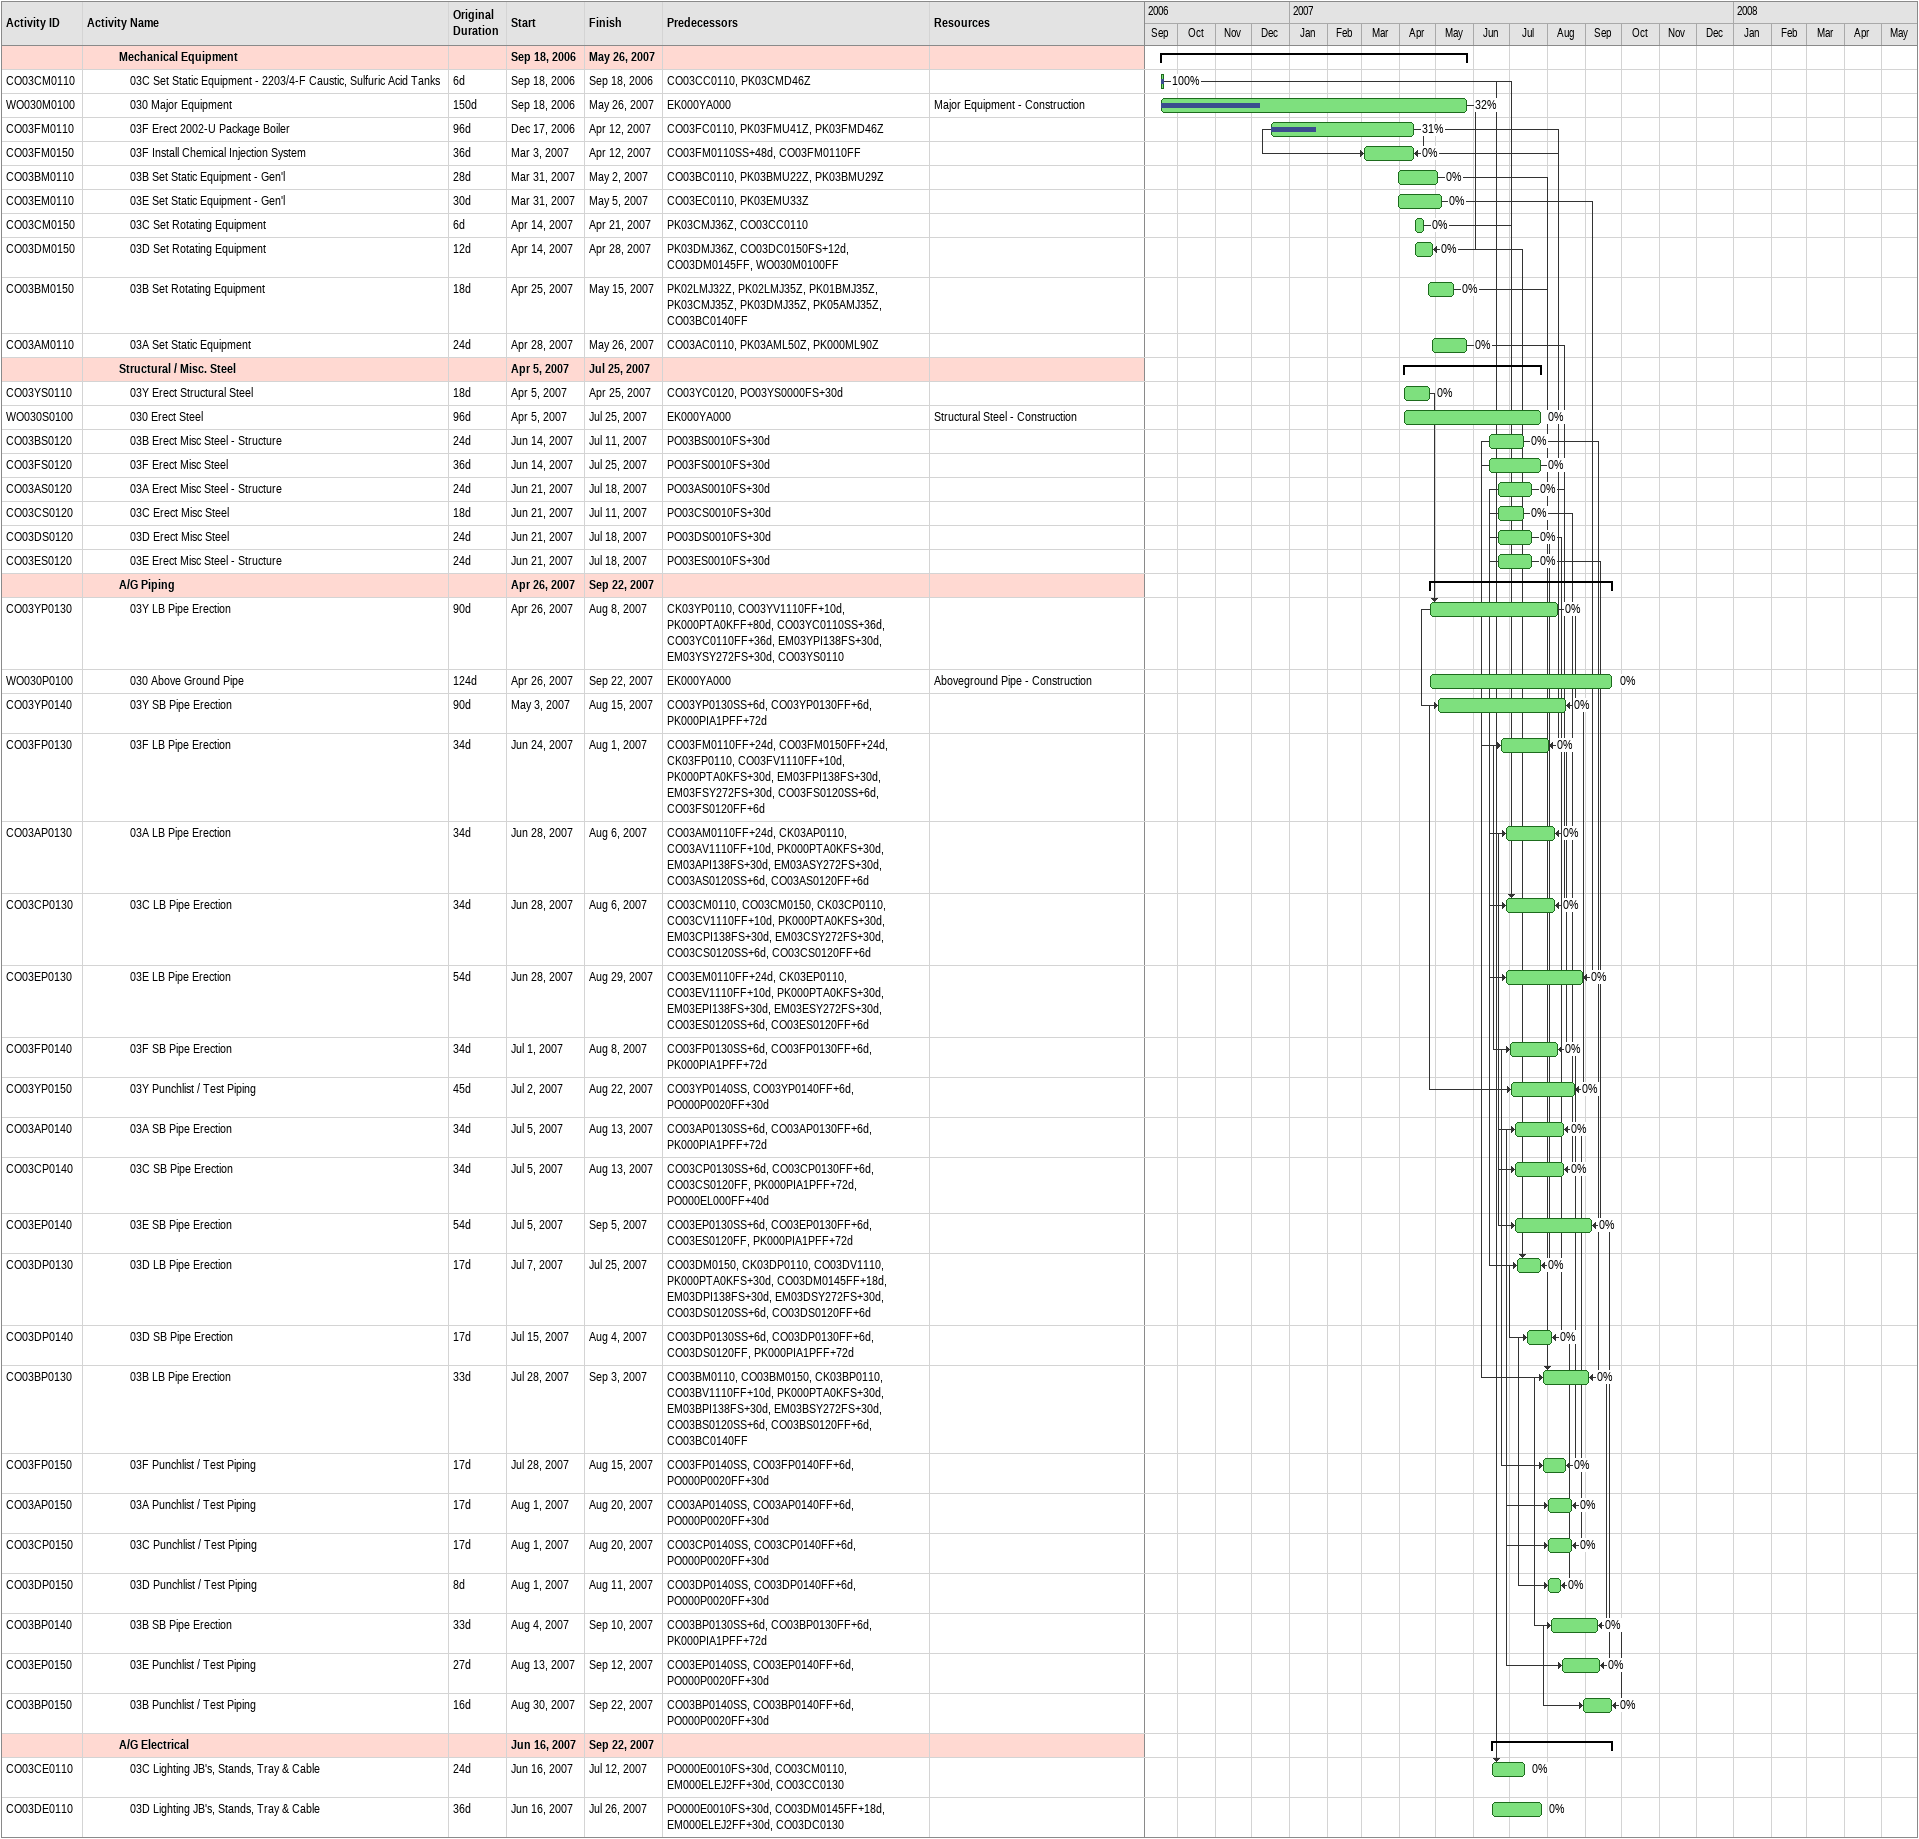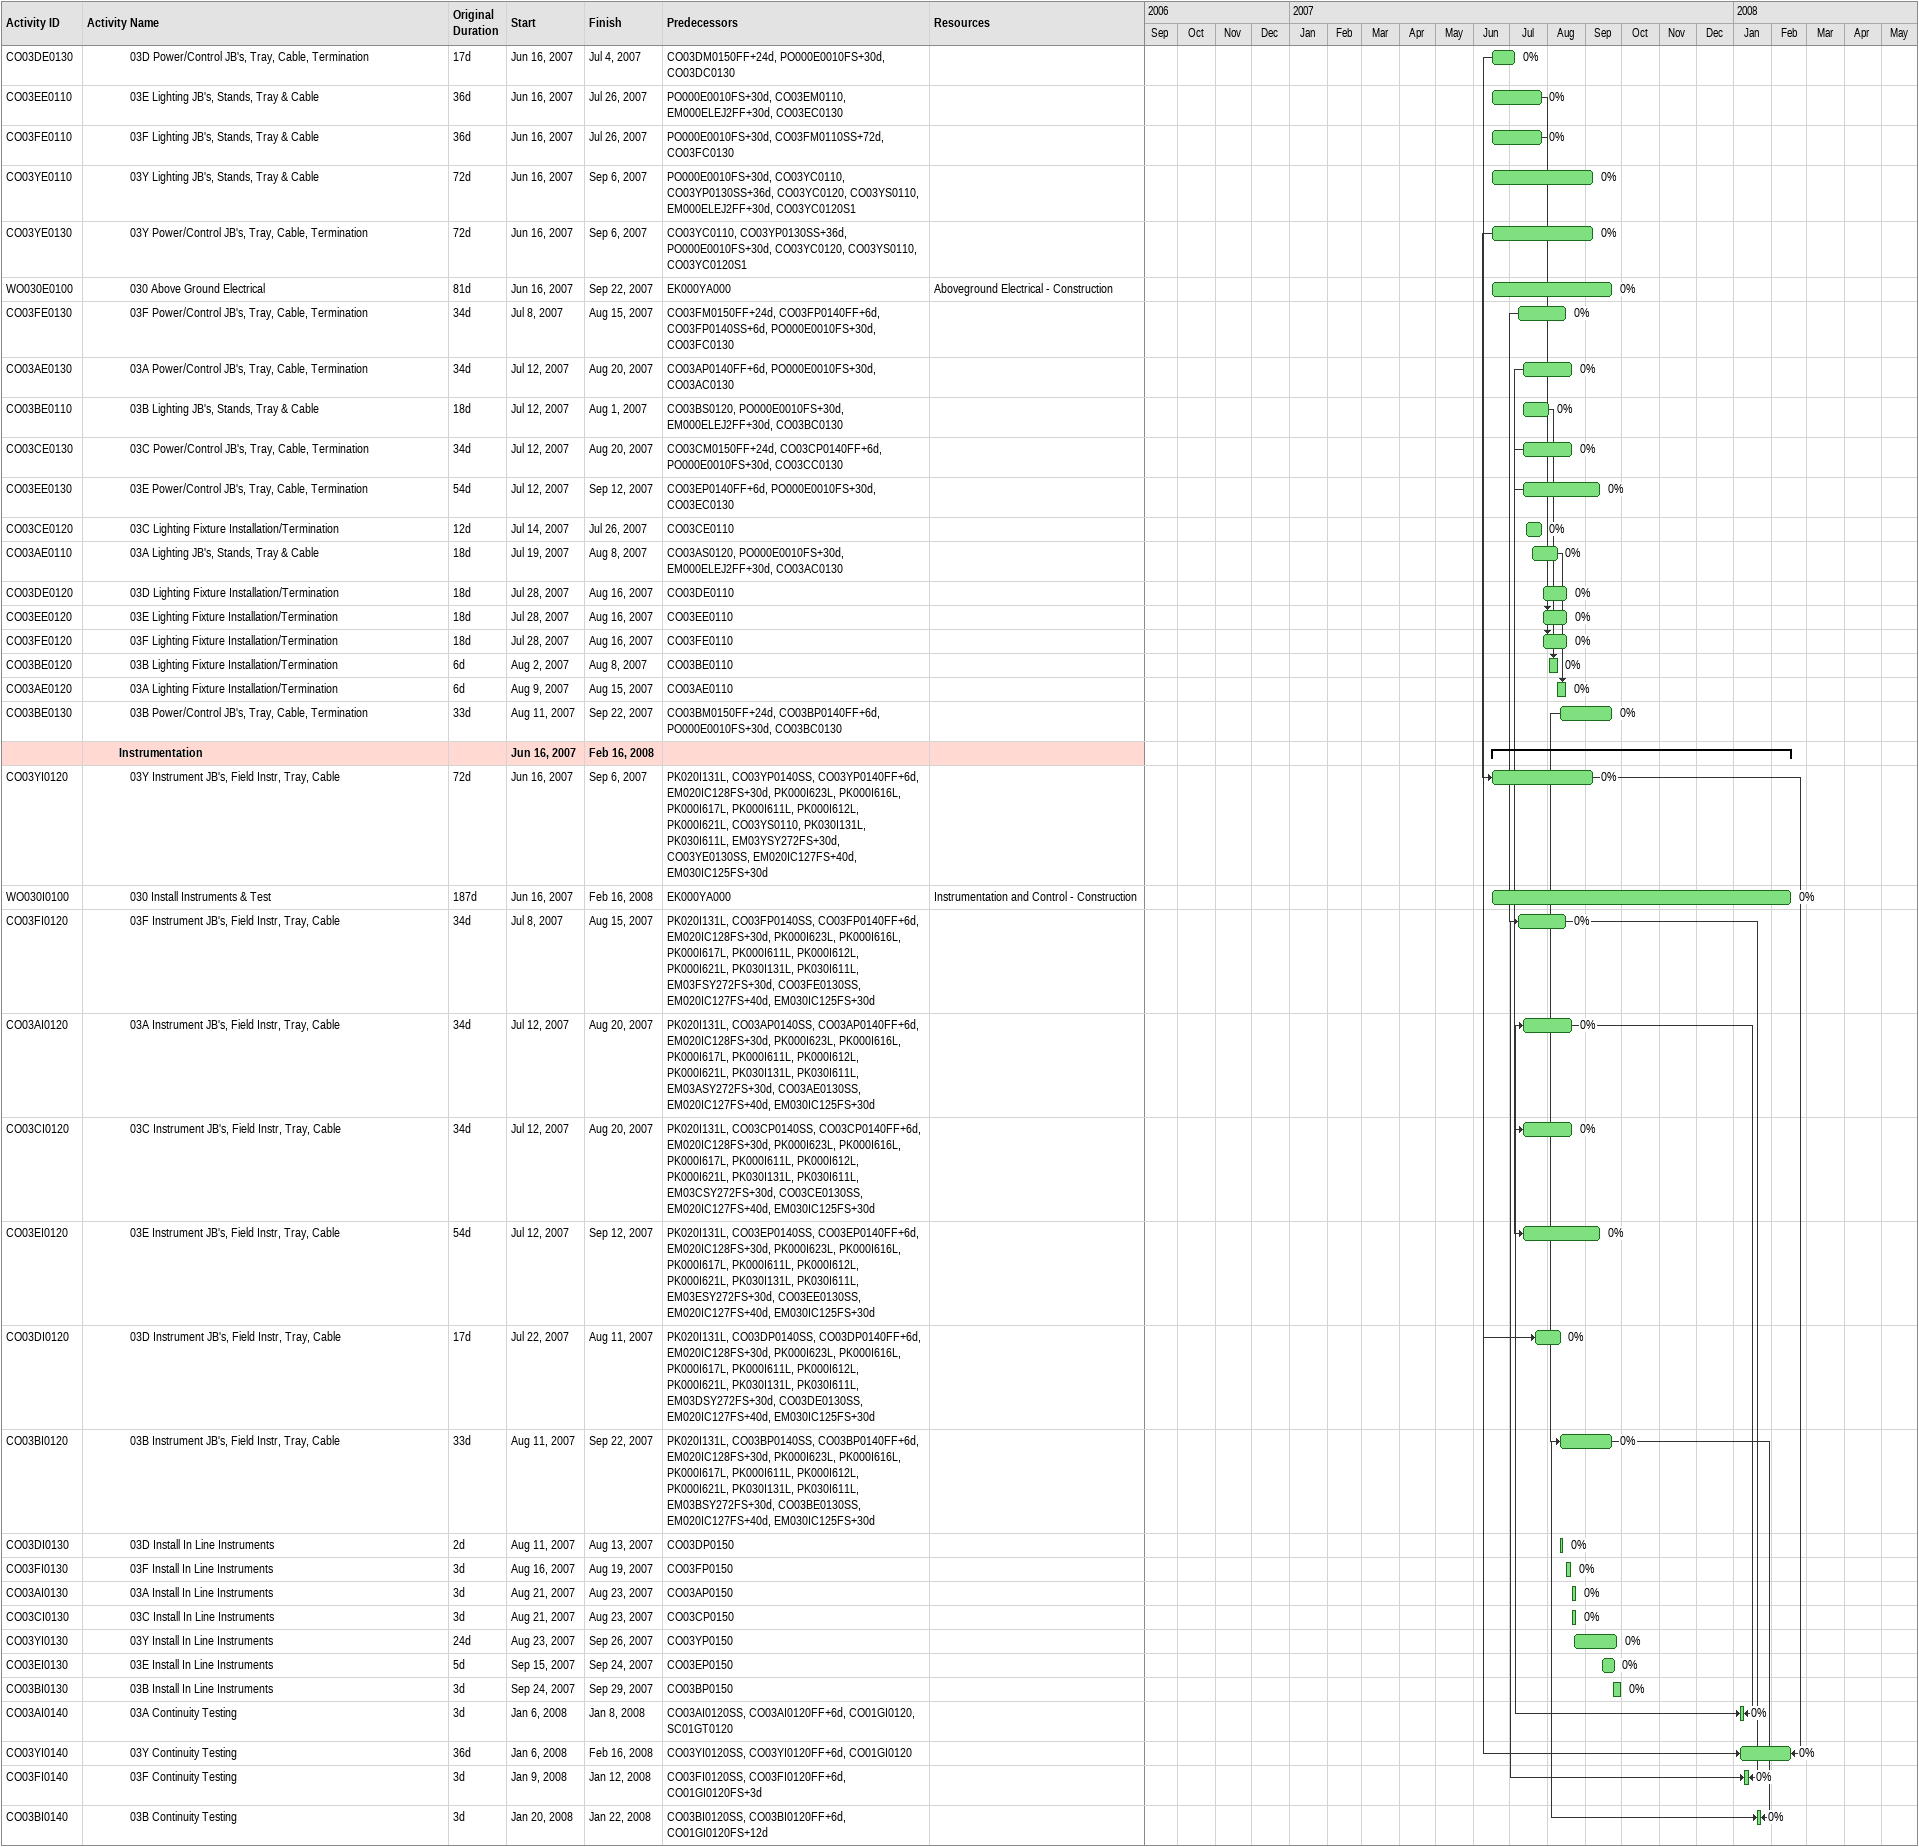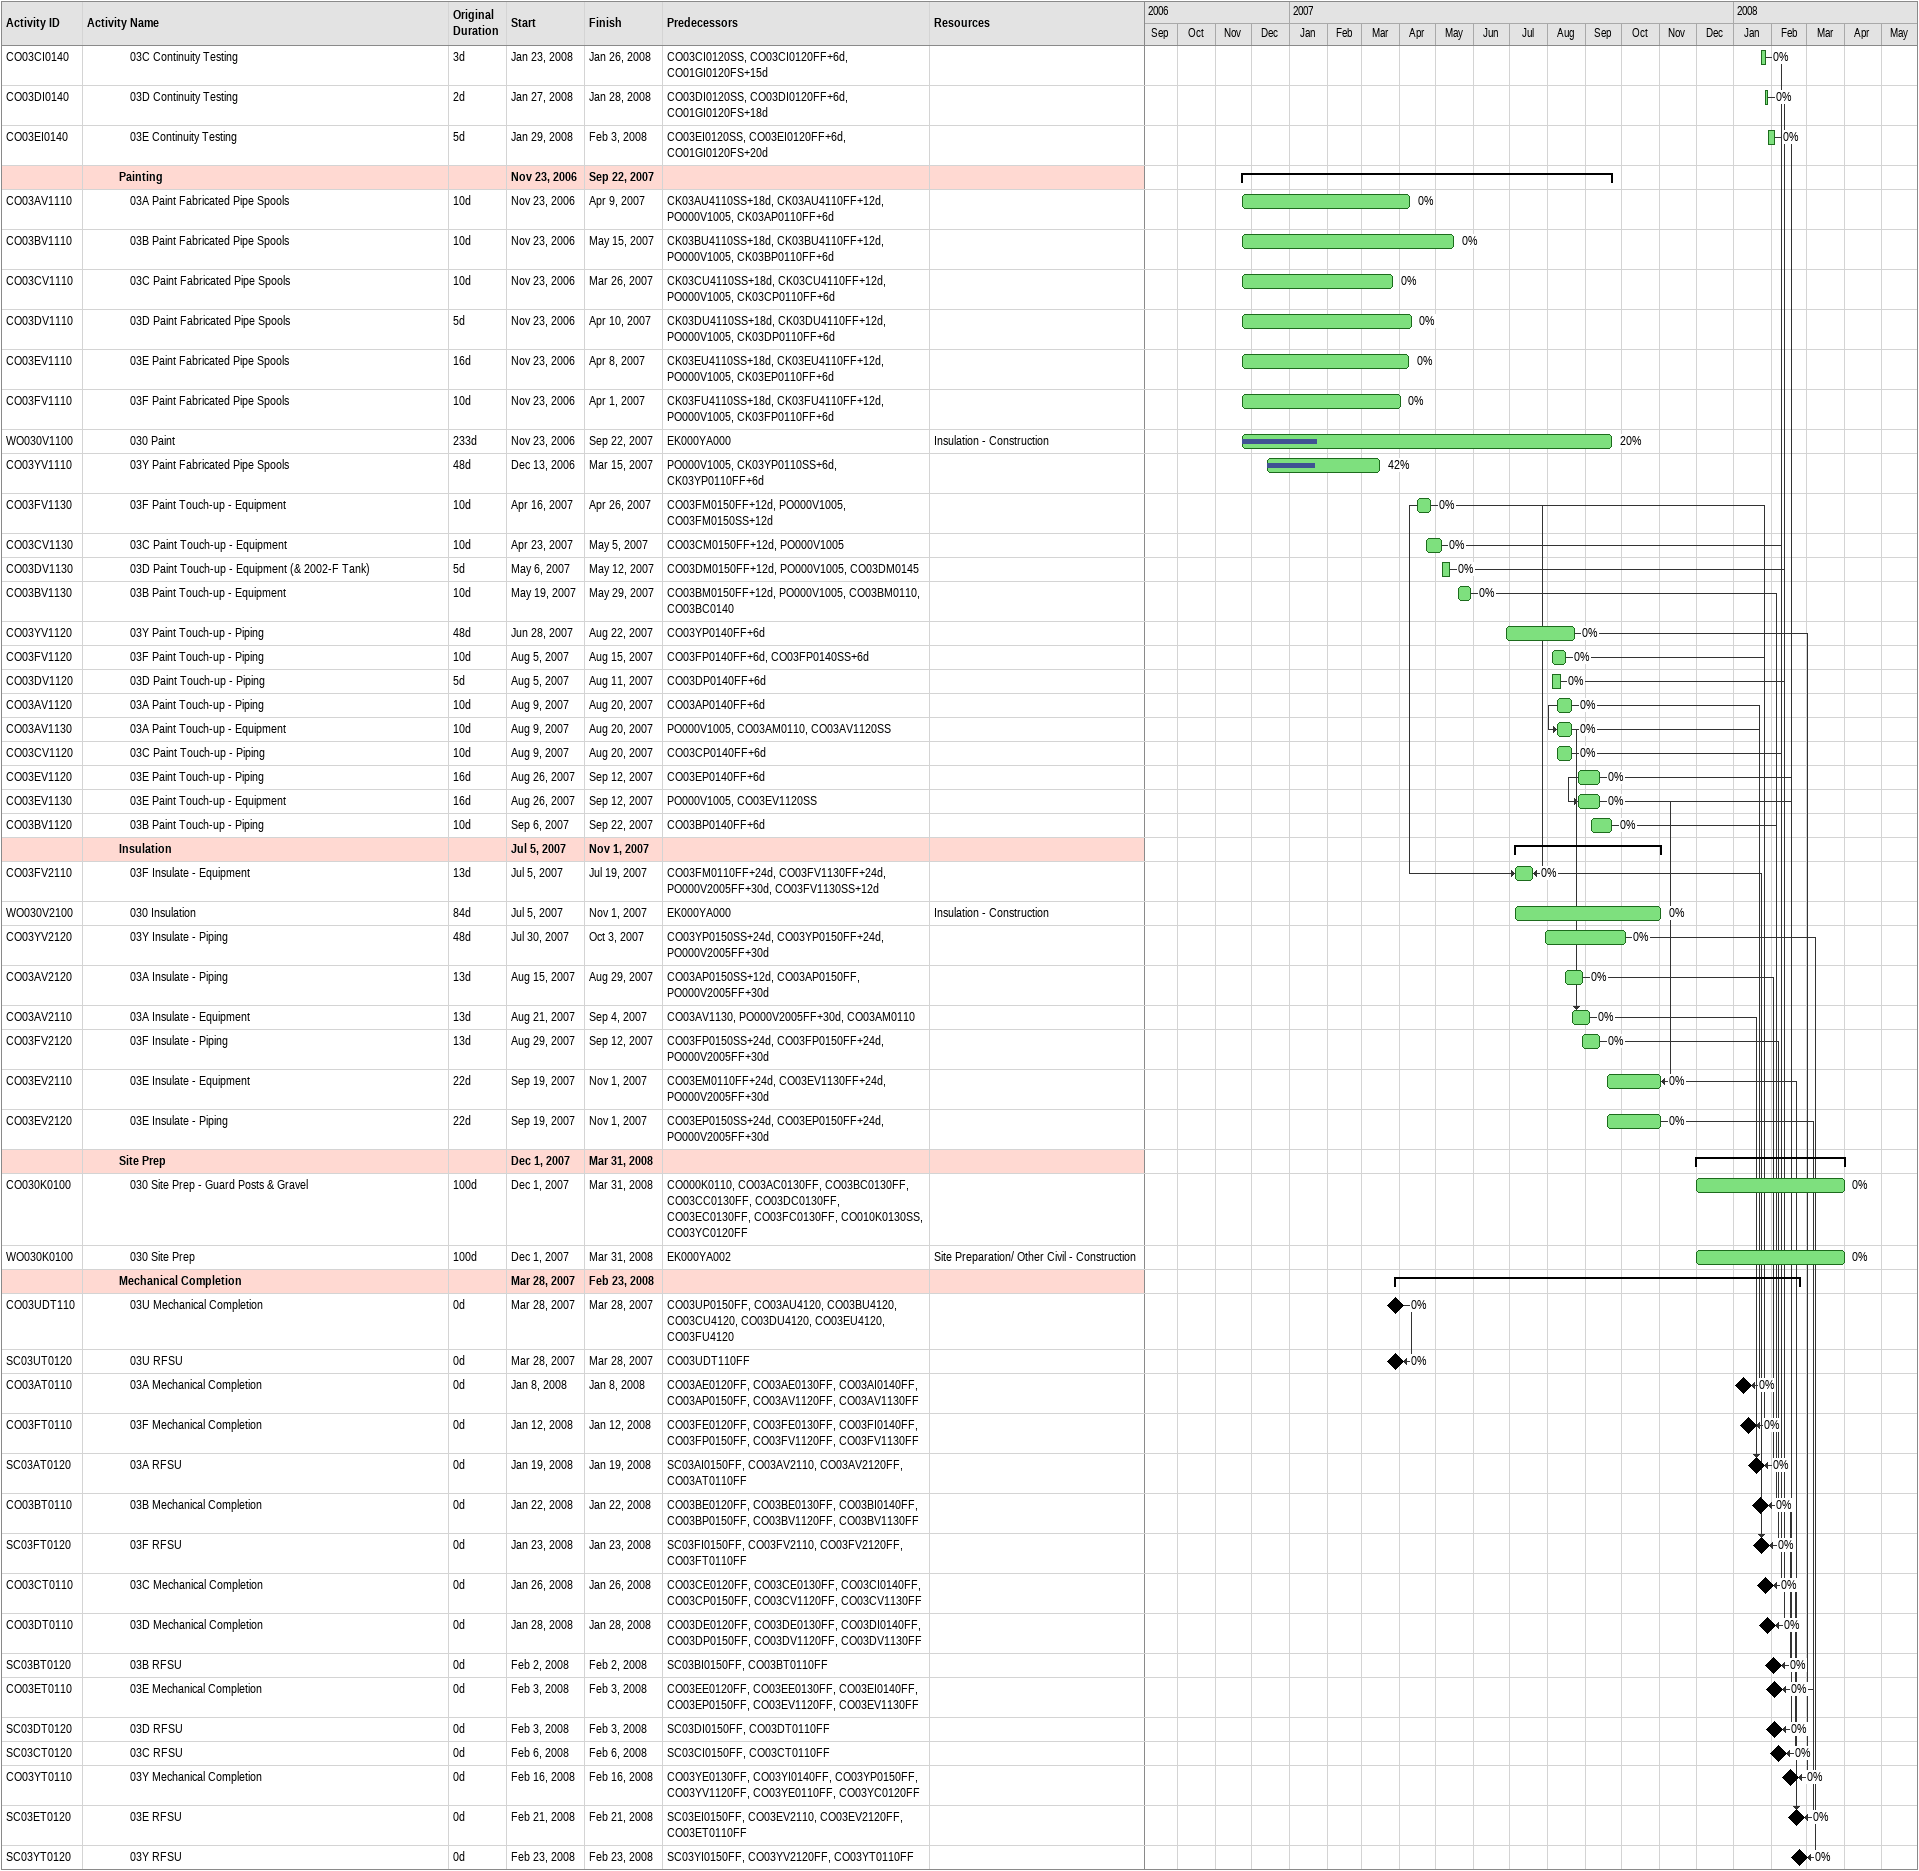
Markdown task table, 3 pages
| ID | Level | Task | Original duration | Start | Finish | Predecessors | Resources | % complete |
|---|---|---|---|---|---|---|---|---|
|  | 4 | **Mechanical Equipment** |  | 2006-09-18 | 2007-05-26 |  |  |  |
| CO03CM0110 | 5 | 03C Set Static Equipment - 2203/4-F Caustic, Sulfuric Acid Tanks | 6d | 2006-09-18 | 2006-09-18 | CO03CC0110, PK03CMD46Z |  | 100 |
| WO030M0100 | 5 | 030 Major Equipment | 150d | 2006-09-18 | 2007-05-26 | EK000YA000 | Major Equipment - Construction | 32 |
| CO03FM0110 | 5 | 03F Erect 2002-U Package Boiler | 96d | 2006-12-17 | 2007-04-12 | CO03FC0110, PK03FMU41Z, PK03FMD46Z |  | 31 |
| CO03FM0150 | 5 | 03F Install Chemical Injection System | 36d | 2007-03-03 | 2007-04-12 | CO03FM0110SS+48d, CO03FM0110FF |  | 0 |
| CO03BM0110 | 5 | 03B Set Static Equipment - Gen'l | 28d | 2007-03-31 | 2007-05-02 | CO03BC0110, PK03BMU22Z, PK03BMU29Z |  | 0 |
| CO03EM0110 | 5 | 03E Set Static Equipment - Gen'l | 30d | 2007-03-31 | 2007-05-05 | CO03EC0110, PK03EMU33Z |  | 0 |
| CO03CM0150 | 5 | 03C Set Rotating Equipment | 6d | 2007-04-14 | 2007-04-21 | PK03CMJ36Z, CO03CC0110 |  | 0 |
| CO03DM0150 | 5 | 03D Set Rotating Equipment | 12d | 2007-04-14 | 2007-04-28 | PK03DMJ36Z, CO03DC0150FS+12d, CO03DM0145FF, WO030M0100FF |  | 0 |
| CO03BM0150 | 5 | 03B Set Rotating Equipment | 18d | 2007-04-25 | 2007-05-15 | PK02LMJ32Z, PK02LMJ35Z, PK01BMJ35Z, PK03CMJ35Z, PK03DMJ35Z, PK05AMJ35Z, CO03BC0140FF |  | 0 |
| CO03AM0110 | 5 | 03A Set Static Equipment | 24d | 2007-04-28 | 2007-05-26 | CO03AC0110, PK03AML50Z, PK000ML90Z |  | 0 |
|  | 4 | **Structural / Misc. Steel** |  | 2007-04-05 | 2007-07-25 |  |  |  |
| CO03YS0110 | 5 | 03Y Erect Structural Steel | 18d | 2007-04-05 | 2007-04-25 | CO03YC0120, PO03YS0000FS+30d |  | 0 |
| WO030S0100 | 5 | 030 Erect Steel | 96d | 2007-04-05 | 2007-07-25 | EK000YA000 | Structural Steel - Construction | 0 |
| CO03BS0120 | 5 | 03B Erect Misc Steel - Structure | 24d | 2007-06-14 | 2007-07-11 | PO03BS0010FS+30d |  | 0 |
| CO03FS0120 | 5 | 03F Erect Misc Steel | 36d | 2007-06-14 | 2007-07-25 | PO03FS0010FS+30d |  | 0 |
| CO03AS0120 | 5 | 03A Erect Misc Steel - Structure | 24d | 2007-06-21 | 2007-07-18 | PO03AS0010FS+30d |  | 0 |
| CO03CS0120 | 5 | 03C Erect Misc Steel | 18d | 2007-06-21 | 2007-07-11 | PO03CS0010FS+30d |  | 0 |
| CO03DS0120 | 5 | 03D Erect Misc Steel | 24d | 2007-06-21 | 2007-07-18 | PO03DS0010FS+30d |  | 0 |
| CO03ES0120 | 5 | 03E Erect Misc Steel - Structure | 24d | 2007-06-21 | 2007-07-18 | PO03ES0010FS+30d |  | 0 |
|  | 4 | **A/G Piping** |  | 2007-04-26 | 2007-09-22 |  |  |  |
| CO03YP0130 | 5 | 03Y LB Pipe Erection | 90d | 2007-04-26 | 2007-08-08 | CK03YP0110, CO03YV1110FF+10d, PK000PTA0KFF+80d, CO03YC0110SS+36d, CO03YC0110FF+36d, EM03YPI138FS+30d, EM03YSY272FS+30d, CO03YS0110 |  | 0 |
| WO030P0100 | 5 | 030 Above Ground Pipe | 124d | 2007-04-26 | 2007-09-22 | EK000YA000 | Aboveground Pipe - Construction | 0 |
| CO03YP0140 | 5 | 03Y SB Pipe Erection | 90d | 2007-05-03 | 2007-08-15 | CO03YP0130SS+6d, CO03YP0130FF+6d, PK000PIA1PFF+72d |  | 0 |
| CO03FP0130 | 5 | 03F LB Pipe Erection | 34d | 2007-06-24 | 2007-08-01 | CO03FM0110FF+24d, CO03FM0150FF+24d, CK03FP0110, CO03FV1110FF+10d, PK000PTA0KFS+30d, EM03FPI138FS+30d, EM03FSY272FS+30d, CO03FS0120SS+6d, CO03FS0120FF+6d |  | 0 |
| CO03AP0130 | 5 | 03A LB Pipe Erection | 34d | 2007-06-28 | 2007-08-06 | CO03AM0110FF+24d, CK03AP0110, CO03AV1110FF+10d, PK000PTA0KFS+30d, EM03API138FS+30d, EM03ASY272FS+30d, CO03AS0120SS+6d, CO03AS0120FF+6d |  | 0 |
| CO03CP0130 | 5 | 03C LB Pipe Erection | 34d | 2007-06-28 | 2007-08-06 | CO03CM0110, CO03CM0150, CK03CP0110, CO03CV1110FF+10d, PK000PTA0KFS+30d, EM03CPI138FS+30d, EM03CSY272FS+30d, CO03CS0120SS+6d, CO03CS0120FF+6d |  | 0 |
| CO03EP0130 | 5 | 03E LB Pipe Erection | 54d | 2007-06-28 | 2007-08-29 | CO03EM0110FF+24d, CK03EP0110, CO03EV1110FF+10d, PK000PTA0KFS+30d, EM03EPI138FS+30d, EM03ESY272FS+30d, CO03ES0120SS+6d, CO03ES0120FF+6d |  | 0 |
| CO03FP0140 | 5 | 03F SB Pipe Erection | 34d | 2007-07-01 | 2007-08-08 | CO03FP0130SS+6d, CO03FP0130FF+6d, PK000PIA1PFF+72d |  | 0 |
| CO03YP0150 | 5 | 03Y Punchlist / Test Piping | 45d | 2007-07-02 | 2007-08-22 | CO03YP0140SS, CO03YP0140FF+6d, PO000P0020FF+30d |  | 0 |
| CO03AP0140 | 5 | 03A SB Pipe Erection | 34d | 2007-07-05 | 2007-08-13 | CO03AP0130SS+6d, CO03AP0130FF+6d, PK000PIA1PFF+72d |  | 0 |
| CO03CP0140 | 5 | 03C SB Pipe Erection | 34d | 2007-07-05 | 2007-08-13 | CO03CP0130SS+6d, CO03CP0130FF+6d, CO03CS0120FF, PK000PIA1PFF+72d, PO000EL000FF+40d |  | 0 |
| CO03EP0140 | 5 | 03E SB Pipe Erection | 54d | 2007-07-05 | 2007-09-05 | CO03EP0130SS+6d, CO03EP0130FF+6d, CO03ES0120FF, PK000PIA1PFF+72d |  | 0 |
| CO03DP0130 | 5 | 03D LB Pipe Erection | 17d | 2007-07-07 | 2007-07-25 | CO03DM0150, CK03DP0110, CO03DV1110, PK000PTA0KFS+30d, CO03DM0145FF+18d, EM03DPI138FS+30d, EM03DSY272FS+30d, CO03DS0120SS+6d, CO03DS0120FF+6d |  | 0 |
| CO03DP0140 | 5 | 03D SB Pipe Erection | 17d | 2007-07-15 | 2007-08-04 | CO03DP0130SS+6d, CO03DP0130FF+6d, CO03DS0120FF, PK000PIA1PFF+72d |  | 0 |
| CO03BP0130 | 5 | 03B LB Pipe Erection | 33d | 2007-07-28 | 2007-09-03 | CO03BM0110, CO03BM0150, CK03BP0110, CO03BV1110FF+10d, PK000PTA0KFS+30d, EM03BPI138FS+30d, EM03BSY272FS+30d, CO03BS0120SS+6d, CO03BS0120FF+6d, CO03BC0140FF |  | 0 |
| CO03FP0150 | 5 | 03F Punchlist / Test Piping | 17d | 2007-07-28 | 2007-08-15 | CO03FP0140SS, CO03FP0140FF+6d, PO000P0020FF+30d |  | 0 |
| CO03AP0150 | 5 | 03A Punchlist / Test Piping | 17d | 2007-08-01 | 2007-08-20 | CO03AP0140SS, CO03AP0140FF+6d, PO000P0020FF+30d |  | 0 |
| CO03CP0150 | 5 | 03C Punchlist / Test Piping | 17d | 2007-08-01 | 2007-08-20 | CO03CP0140SS, CO03CP0140FF+6d, PO000P0020FF+30d |  | 0 |
| CO03DP0150 | 5 | 03D Punchlist / Test Piping | 8d | 2007-08-01 | 2007-08-11 | CO03DP0140SS, CO03DP0140FF+6d, PO000P0020FF+30d |  | 0 |
| CO03BP0140 | 5 | 03B SB Pipe Erection | 33d | 2007-08-04 | 2007-09-10 | CO03BP0130SS+6d, CO03BP0130FF+6d, PK000PIA1PFF+72d |  | 0 |
| CO03EP0150 | 5 | 03E Punchlist / Test Piping | 27d | 2007-08-13 | 2007-09-12 | CO03EP0140SS, CO03EP0140FF+6d, PO000P0020FF+30d |  | 0 |
| CO03BP0150 | 5 | 03B Punchlist / Test Piping | 16d | 2007-08-30 | 2007-09-22 | CO03BP0140SS, CO03BP0140FF+6d, PO000P0020FF+30d |  | 0 |
|  | 4 | **A/G Electrical** |  | 2007-06-16 | 2007-09-22 |  |  |  |
| CO03CE0110 | 5 | 03C Lighting JB's, Stands, Tray & Cable | 24d | 2007-06-16 | 2007-07-12 | PO000E0010FS+30d, CO03CM0110, EM000ELEJ2FF+30d, CO03CC0130 |  | 0 |
| CO03DE0110 | 5 | 03D Lighting JB's, Stands, Tray & Cable | 36d | 2007-06-16 | 2007-07-26 | PO000E0010FS+30d, CO03DM0145FF+18d, EM000ELEJ2FF+30d, CO03DC0130 |  | 0 |
| CO03DE0130 | 5 | 03D Power/Control JB's, Tray, Cable, Termination | 17d | 2007-06-16 | 2007-07-04 | CO03DM0150FF+24d, PO000E0010FS+30d, CO03DC0130 |  | 0 |
| CO03EE0110 | 5 | 03E Lighting JB's, Stands, Tray & Cable | 36d | 2007-06-16 | 2007-07-26 | PO000E0010FS+30d, CO03EM0110, EM000ELEJ2FF+30d, CO03EC0130 |  | 0 |
| CO03FE0110 | 5 | 03F Lighting JB's, Stands, Tray & Cable | 36d | 2007-06-16 | 2007-07-26 | PO000E0010FS+30d, CO03FM0110SS+72d, CO03FC0130 |  | 0 |
| CO03YE0110 | 5 | 03Y Lighting JB's, Stands, Tray & Cable | 72d | 2007-06-16 | 2007-09-06 | PO000E0010FS+30d, CO03YC0110, CO03YP0130SS+36d, CO03YC0120, CO03YS0110, EM000ELEJ2FF+30d, CO03YC0120S1 |  | 0 |
| CO03YE0130 | 5 | 03Y Power/Control JB's, Tray, Cable, Termination | 72d | 2007-06-16 | 2007-09-06 | CO03YC0110, CO03YP0130SS+36d, PO000E0010FS+30d, CO03YC0120, CO03YS0110, CO03YC0120S1 |  | 0 |
| WO030E0100 | 5 | 030 Above Ground Electrical | 81d | 2007-06-16 | 2007-09-22 | EK000YA000 | Aboveground Electrical - Construction | 0 |
| CO03FE0130 | 5 | 03F Power/Control JB's, Tray, Cable, Termination | 34d | 2007-07-08 | 2007-08-15 | CO03FM0150FF+24d, CO03FP0140FF+6d, CO03FP0140SS+6d, PO000E0010FS+30d, CO03FC0130 |  | 0 |
| CO03AE0130 | 5 | 03A Power/Control JB's, Tray, Cable, Termination | 34d | 2007-07-12 | 2007-08-20 | CO03AP0140FF+6d, PO000E0010FS+30d, CO03AC0130 |  | 0 |
| CO03BE0110 | 5 | 03B Lighting JB's, Stands, Tray & Cable | 18d | 2007-07-12 | 2007-08-01 | CO03BS0120, PO000E0010FS+30d, EM000ELEJ2FF+30d, CO03BC0130 |  | 0 |
| CO03CE0130 | 5 | 03C Power/Control JB's, Tray, Cable, Termination | 34d | 2007-07-12 | 2007-08-20 | CO03CM0150FF+24d, CO03CP0140FF+6d, PO000E0010FS+30d, CO03CC0130 |  | 0 |
| CO03EE0130 | 5 | 03E Power/Control JB's, Tray, Cable, Termination | 54d | 2007-07-12 | 2007-09-12 | CO03EP0140FF+6d, PO000E0010FS+30d, CO03EC0130 |  | 0 |
| CO03CE0120 | 5 | 03C Lighting Fixture Installation/Termination | 12d | 2007-07-14 | 2007-07-26 | CO03CE0110 |  | 0 |
| CO03AE0110 | 5 | 03A Lighting JB's, Stands, Tray & Cable | 18d | 2007-07-19 | 2007-08-08 | CO03AS0120, PO000E0010FS+30d, EM000ELEJ2FF+30d, CO03AC0130 |  | 0 |
| CO03DE0120 | 5 | 03D Lighting Fixture Installation/Termination | 18d | 2007-07-28 | 2007-08-16 | CO03DE0110 |  | 0 |
| CO03EE0120 | 5 | 03E Lighting Fixture Installation/Termination | 18d | 2007-07-28 | 2007-08-16 | CO03EE0110 |  | 0 |
| CO03FE0120 | 5 | 03F Lighting Fixture Installation/Termination | 18d | 2007-07-28 | 2007-08-16 | CO03FE0110 |  | 0 |
| CO03BE0120 | 5 | 03B Lighting Fixture Installation/Termination | 6d | 2007-08-02 | 2007-08-08 | CO03BE0110 |  | 0 |
| CO03AE0120 | 5 | 03A Lighting Fixture Installation/Termination | 6d | 2007-08-09 | 2007-08-15 | CO03AE0110 |  | 0 |
| CO03BE0130 | 5 | 03B Power/Control JB's, Tray, Cable, Termination | 33d | 2007-08-11 | 2007-09-22 | CO03BM0150FF+24d, CO03BP0140FF+6d, PO000E0010FS+30d, CO03BC0130 |  | 0 |
|  | 4 | **Instrumentation** |  | 2007-06-16 | 2008-02-16 |  |  |  |
| CO03YI0120 | 5 | 03Y Instrument JB's, Field Instr, Tray, Cable | 72d | 2007-06-16 | 2007-09-06 | PK020I131L, CO03YP0140SS, CO03YP0140FF+6d, EM020IC128FS+30d, PK000I623L, PK000I616L, PK000I617L, PK000I611L, PK000I612L, PK000I621L, CO03YS0110, PK030I131L, PK030I611L, EM03YSY272FS+30d, CO03YE0130SS, EM020IC127FS+40d, EM030IC125FS+30d |  | 0 |
| WO030I0100 | 5 | 030 Install Instruments & Test | 187d | 2007-06-16 | 2008-02-16 | EK000YA000 | Instrumentation and Control - Construction | 0 |
| CO03FI0120 | 5 | 03F Instrument JB's, Field Instr, Tray, Cable | 34d | 2007-07-08 | 2007-08-15 | PK020I131L, CO03FP0140SS, CO03FP0140FF+6d, EM020IC128FS+30d, PK000I623L, PK000I616L, PK000I617L, PK000I611L, PK000I612L, PK000I621L, PK030I131L, PK030I611L, EM03FSY272FS+30d, CO03FE0130SS, EM020IC127FS+40d, EM030IC125FS+30d |  | 0 |
| CO03AI0120 | 5 | 03A Instrument JB's, Field Instr, Tray, Cable | 34d | 2007-07-12 | 2007-08-20 | PK020I131L, CO03AP0140SS, CO03AP0140FF+6d, EM020IC128FS+30d, PK000I623L, PK000I616L, PK000I617L, PK000I611L, PK000I612L, PK000I621L, PK030I131L, PK030I611L, EM03ASY272FS+30d, CO03AE0130SS, EM020IC127FS+40d, EM030IC125FS+30d |  | 0 |
| CO03CI0120 | 5 | 03C Instrument JB's, Field Instr, Tray, Cable | 34d | 2007-07-12 | 2007-08-20 | PK020I131L, CO03CP0140SS, CO03CP0140FF+6d, EM020IC128FS+30d, PK000I623L, PK000I616L, PK000I617L, PK000I611L, PK000I612L, PK000I621L, PK030I131L, PK030I611L, EM03CSY272FS+30d, CO03CE0130SS, EM020IC127FS+40d, EM030IC125FS+30d |  | 0 |
| CO03EI0120 | 5 | 03E Instrument JB's, Field Instr, Tray, Cable | 54d | 2007-07-12 | 2007-09-12 | PK020I131L, CO03EP0140SS, CO03EP0140FF+6d, EM020IC128FS+30d, PK000I623L, PK000I616L, PK000I617L, PK000I611L, PK000I612L, PK000I621L, PK030I131L, PK030I611L, EM03ESY272FS+30d, CO03EE0130SS, EM020IC127FS+40d, EM030IC125FS+30d |  | 0 |
| CO03DI0120 | 5 | 03D Instrument JB's, Field Instr, Tray, Cable | 17d | 2007-07-22 | 2007-08-11 | PK020I131L, CO03DP0140SS, CO03DP0140FF+6d, EM020IC128FS+30d, PK000I623L, PK000I616L, PK000I617L, PK000I611L, PK000I612L, PK000I621L, PK030I131L, PK030I611L, EM03DSY272FS+30d, CO03DE0130SS, EM020IC127FS+40d, EM030IC125FS+30d |  | 0 |
| CO03BI0120 | 5 | 03B Instrument JB's, Field Instr, Tray, Cable | 33d | 2007-08-11 | 2007-09-22 | PK020I131L, CO03BP0140SS, CO03BP0140FF+6d, EM020IC128FS+30d, PK000I623L, PK000I616L, PK000I617L, PK000I611L, PK000I612L, PK000I621L, PK030I131L, PK030I611L, EM03BSY272FS+30d, CO03BE0130SS, EM020IC127FS+40d, EM030IC125FS+30d |  | 0 |
| CO03DI0130 | 5 | 03D Install In Line Instruments | 2d | 2007-08-11 | 2007-08-13 | CO03DP0150 |  | 0 |
| CO03FI0130 | 5 | 03F Install In Line Instruments | 3d | 2007-08-16 | 2007-08-19 | CO03FP0150 |  | 0 |
| CO03AI0130 | 5 | 03A Install In Line Instruments | 3d | 2007-08-21 | 2007-08-23 | CO03AP0150 |  | 0 |
| CO03CI0130 | 5 | 03C Install In Line Instruments | 3d | 2007-08-21 | 2007-08-23 | CO03CP0150 |  | 0 |
| CO03YI0130 | 5 | 03Y Install In Line Instruments | 24d | 2007-08-23 | 2007-09-26 | CO03YP0150 |  | 0 |
| CO03EI0130 | 5 | 03E Install In Line Instruments | 5d | 2007-09-15 | 2007-09-24 | CO03EP0150 |  | 0 |
| CO03BI0130 | 5 | 03B Install In Line Instruments | 3d | 2007-09-24 | 2007-09-29 | CO03BP0150 |  | 0 |
| CO03AI0140 | 5 | 03A Continuity Testing | 3d | 2008-01-06 | 2008-01-08 | CO03AI0120SS, CO03AI0120FF+6d, CO01GI0120, SC01GT0120 |  | 0 |
| CO03YI0140 | 5 | 03Y Continuity Testing | 36d | 2008-01-06 | 2008-02-16 | CO03YI0120SS, CO03YI0120FF+6d, CO01GI0120 |  | 0 |
| CO03FI0140 | 5 | 03F Continuity Testing | 3d | 2008-01-09 | 2008-01-12 | CO03FI0120SS, CO03FI0120FF+6d, CO01GI0120FS+3d |  | 0 |
| CO03BI0140 | 5 | 03B Continuity Testing | 3d | 2008-01-20 | 2008-01-22 | CO03BI0120SS, CO03BI0120FF+6d, CO01GI0120FS+12d |  | 0 |
| CO03CI0140 | 5 | 03C Continuity Testing | 3d | 2008-01-23 | 2008-01-26 | CO03CI0120SS, CO03CI0120FF+6d, CO01GI0120FS+15d |  | 0 |
| CO03DI0140 | 5 | 03D Continuity Testing | 2d | 2008-01-27 | 2008-01-28 | CO03DI0120SS, CO03DI0120FF+6d, CO01GI0120FS+18d |  | 0 |
| CO03EI0140 | 5 | 03E Continuity Testing | 5d | 2008-01-29 | 2008-02-03 | CO03EI0120SS, CO03EI0120FF+6d, CO01GI0120FS+20d |  | 0 |
|  | 4 | **Painting** |  | 2006-11-23 | 2007-09-22 |  |  |  |
| CO03AV1110 | 5 | 03A Paint Fabricated Pipe Spools | 10d | 2006-11-23 | 2007-04-09 | CK03AU4110SS+18d, CK03AU4110FF+12d, PO000V1005, CK03AP0110FF+6d |  | 0 |
| CO03BV1110 | 5 | 03B Paint Fabricated Pipe Spools | 10d | 2006-11-23 | 2007-05-15 | CK03BU4110SS+18d, CK03BU4110FF+12d, PO000V1005, CK03BP0110FF+6d |  | 0 |
| CO03CV1110 | 5 | 03C Paint Fabricated Pipe Spools | 10d | 2006-11-23 | 2007-03-26 | CK03CU4110SS+18d, CK03CU4110FF+12d, PO000V1005, CK03CP0110FF+6d |  | 0 |
| CO03DV1110 | 5 | 03D Paint Fabricated Pipe Spools | 5d | 2006-11-23 | 2007-04-10 | CK03DU4110SS+18d, CK03DU4110FF+12d, PO000V1005, CK03DP0110FF+6d |  | 0 |
| CO03EV1110 | 5 | 03E Paint Fabricated Pipe Spools | 16d | 2006-11-23 | 2007-04-08 | CK03EU4110SS+18d, CK03EU4110FF+12d, PO000V1005, CK03EP0110FF+6d |  | 0 |
| CO03FV1110 | 5 | 03F Paint Fabricated Pipe Spools | 10d | 2006-11-23 | 2007-04-01 | CK03FU4110SS+18d, CK03FU4110FF+12d, PO000V1005, CK03FP0110FF+6d |  | 0 |
| WO030V1100 | 5 | 030 Paint | 233d | 2006-11-23 | 2007-09-22 | EK000YA000 | Insulation - Construction | 20 |
| CO03YV1110 | 5 | 03Y Paint Fabricated Pipe Spools | 48d | 2006-12-13 | 2007-03-15 | PO000V1005, CK03YP0110SS+6d, CK03YP0110FF+6d |  | 42 |
| CO03FV1130 | 5 | 03F Paint Touch-up - Equipment | 10d | 2007-04-16 | 2007-04-26 | CO03FM0150FF+12d, PO000V1005, CO03FM0150SS+12d |  | 0 |
| CO03CV1130 | 5 | 03C Paint Touch-up - Equipment | 10d | 2007-04-23 | 2007-05-05 | CO03CM0150FF+12d, PO000V1005 |  | 0 |
| CO03DV1130 | 5 | 03D Paint Touch-up - Equipment (& 2002-F Tank) | 5d | 2007-05-06 | 2007-05-12 | CO03DM0150FF+12d, PO000V1005, CO03DM0145 |  | 0 |
| CO03BV1130 | 5 | 03B Paint Touch-up - Equipment | 10d | 2007-05-19 | 2007-05-29 | CO03BM0150FF+12d, PO000V1005, CO03BM0110, CO03BC0140 |  | 0 |
| CO03YV1120 | 5 | 03Y Paint Touch-up - Piping | 48d | 2007-06-28 | 2007-08-22 | CO03YP0140FF+6d |  | 0 |
| CO03FV1120 | 5 | 03F Paint Touch-up - Piping | 10d | 2007-08-05 | 2007-08-15 | CO03FP0140FF+6d, CO03FP0140SS+6d |  | 0 |
| CO03DV1120 | 5 | 03D Paint Touch-up - Piping | 5d | 2007-08-05 | 2007-08-11 | CO03DP0140FF+6d |  | 0 |
| CO03AV1120 | 5 | 03A Paint Touch-up - Piping | 10d | 2007-08-09 | 2007-08-20 | CO03AP0140FF+6d |  | 0 |
| CO03AV1130 | 5 | 03A Paint Touch-up - Equipment | 10d | 2007-08-09 | 2007-08-20 | PO000V1005, CO03AM0110, CO03AV1120SS |  | 0 |
| CO03CV1120 | 5 | 03C Paint Touch-up - Piping | 10d | 2007-08-09 | 2007-08-20 | CO03CP0140FF+6d |  | 0 |
| CO03EV1120 | 5 | 03E Paint Touch-up - Piping | 16d | 2007-08-26 | 2007-09-12 | CO03EP0140FF+6d |  | 0 |
| CO03EV1130 | 5 | 03E Paint Touch-up - Equipment | 16d | 2007-08-26 | 2007-09-12 | PO000V1005, CO03EV1120SS |  | 0 |
| CO03BV1120 | 5 | 03B Paint Touch-up - Piping | 10d | 2007-09-06 | 2007-09-22 | CO03BP0140FF+6d |  | 0 |
|  | 4 | **Insulation** |  | 2007-07-05 | 2007-11-01 |  |  |  |
| CO03FV2110 | 5 | 03F Insulate - Equipment | 13d | 2007-07-05 | 2007-07-19 | CO03FM0110FF+24d, CO03FV1130FF+24d, PO000V2005FF+30d, CO03FV1130SS+12d |  | 0 |
| WO030V2100 | 5 | 030 Insulation | 84d | 2007-07-05 | 2007-11-01 | EK000YA000 | Insulation - Construction | 0 |
| CO03YV2120 | 5 | 03Y Insulate - Piping | 48d | 2007-07-30 | 2007-10-03 | CO03YP0150SS+24d, CO03YP0150FF+24d, PO000V2005FF+30d |  | 0 |
| CO03AV2120 | 5 | 03A Insulate - Piping | 13d | 2007-08-15 | 2007-08-29 | CO03AP0150SS+12d, CO03AP0150FF, PO000V2005FF+30d |  | 0 |
| CO03AV2110 | 5 | 03A Insulate - Equipment | 13d | 2007-08-21 | 2007-09-04 | CO03AV1130, PO000V2005FF+30d, CO03AM0110 |  | 0 |
| CO03FV2120 | 5 | 03F Insulate - Piping | 13d | 2007-08-29 | 2007-09-12 | CO03FP0150SS+24d, CO03FP0150FF+24d, PO000V2005FF+30d |  | 0 |
| CO03EV2110 | 5 | 03E Insulate - Equipment | 22d | 2007-09-19 | 2007-11-01 | CO03EM0110FF+24d, CO03EV1130FF+24d, PO000V2005FF+30d |  | 0 |
| CO03EV2120 | 5 | 03E Insulate - Piping | 22d | 2007-09-19 | 2007-11-01 | CO03EP0150SS+24d, CO03EP0150FF+24d, PO000V2005FF+30d |  | 0 |
|  | 4 | **Site Prep** |  | 2007-12-01 | 2008-03-31 |  |  |  |
| CO030K0100 | 5 | 030 Site Prep - Guard Posts & Gravel | 100d | 2007-12-01 | 2008-03-31 | CO000K0110, CO03AC0130FF, CO03BC0130FF, CO03CC0130FF, CO03DC0130FF, CO03EC0130FF, CO03FC0130FF, CO010K0130SS, CO03YC0120FF |  | 0 |
| WO030K0100 | 5 | 030 Site Prep | 100d | 2007-12-01 | 2008-03-31 | EK000YA002 | Site Preparation/ Other Civil - Construction | 0 |
|  | 4 | **Mechanical Completion** |  | 2007-03-28 | 2008-02-23 |  |  |  |
| CO03UDT110 | 5 | 03U Mechanical Completion | 0d | 2007-03-28 | 2007-03-28 | CO03UP0150FF, CO03AU4120, CO03BU4120, CO03CU4120, CO03DU4120, CO03EU4120, CO03FU4120 |  | 0 |
| SC03UT0120 | 5 | 03U RFSU | 0d | 2007-03-28 | 2007-03-28 | CO03UDT110FF |  | 0 |
| CO03AT0110 | 5 | 03A Mechanical Completion | 0d | 2008-01-08 | 2008-01-08 | CO03AE0120FF, CO03AE0130FF, CO03AI0140FF, CO03AP0150FF, CO03AV1120FF, CO03AV1130FF |  | 0 |
| CO03FT0110 | 5 | 03F Mechanical Completion | 0d | 2008-01-12 | 2008-01-12 | CO03FE0120FF, CO03FE0130FF, CO03FI0140FF, CO03FP0150FF, CO03FV1120FF, CO03FV1130FF |  | 0 |
| SC03AT0120 | 5 | 03A RFSU | 0d | 2008-01-19 | 2008-01-19 | SC03AI0150FF, CO03AV2110, CO03AV2120FF, CO03AT0110FF |  | 0 |
| CO03BT0110 | 5 | 03B Mechanical Completion | 0d | 2008-01-22 | 2008-01-22 | CO03BE0120FF, CO03BE0130FF, CO03BI0140FF, CO03BP0150FF, CO03BV1120FF, CO03BV1130FF |  | 0 |
| SC03FT0120 | 5 | 03F RFSU | 0d | 2008-01-23 | 2008-01-23 | SC03FI0150FF, CO03FV2110, CO03FV2120FF, CO03FT0110FF |  | 0 |
| CO03CT0110 | 5 | 03C Mechanical Completion | 0d | 2008-01-26 | 2008-01-26 | CO03CE0120FF, CO03CE0130FF, CO03CI0140FF, CO03CP0150FF, CO03CV1120FF, CO03CV1130FF |  | 0 |
| CO03DT0110 | 5 | 03D Mechanical Completion | 0d | 2008-01-28 | 2008-01-28 | CO03DE0120FF, CO03DE0130FF, CO03DI0140FF, CO03DP0150FF, CO03DV1120FF, CO03DV1130FF |  | 0 |
| SC03BT0120 | 5 | 03B RFSU | 0d | 2008-02-02 | 2008-02-02 | SC03BI0150FF, CO03BT0110FF |  | 0 |
| CO03ET0110 | 5 | 03E Mechanical Completion | 0d | 2008-02-03 | 2008-02-03 | CO03EE0120FF, CO03EE0130FF, CO03EI0140FF, CO03EP0150FF, CO03EV1120FF, CO03EV1130FF |  | 0 |
| SC03DT0120 | 5 | 03D RFSU | 0d | 2008-02-03 | 2008-02-03 | SC03DI0150FF, CO03DT0110FF |  | 0 |
| SC03CT0120 | 5 | 03C RFSU | 0d | 2008-02-06 | 2008-02-06 | SC03CI0150FF, CO03CT0110FF |  | 0 |
| CO03YT0110 | 5 | 03Y Mechanical Completion | 0d | 2008-02-16 | 2008-02-16 | CO03YE0130FF, CO03YI0140FF, CO03YP0150FF, CO03YV1120FF, CO03YE0110FF, CO03YC0120FF |  | 0 |
| SC03ET0120 | 5 | 03E RFSU | 0d | 2008-02-21 | 2008-02-21 | SC03EI0150FF, CO03EV2110, CO03EV2120FF, CO03ET0110FF |  | 0 |
| SC03YT0120 | 5 | 03Y RFSU | 0d | 2008-02-23 | 2008-02-23 | SC03YI0150FF, CO03YV2120FF, CO03YT0110FF |  | 0 |
